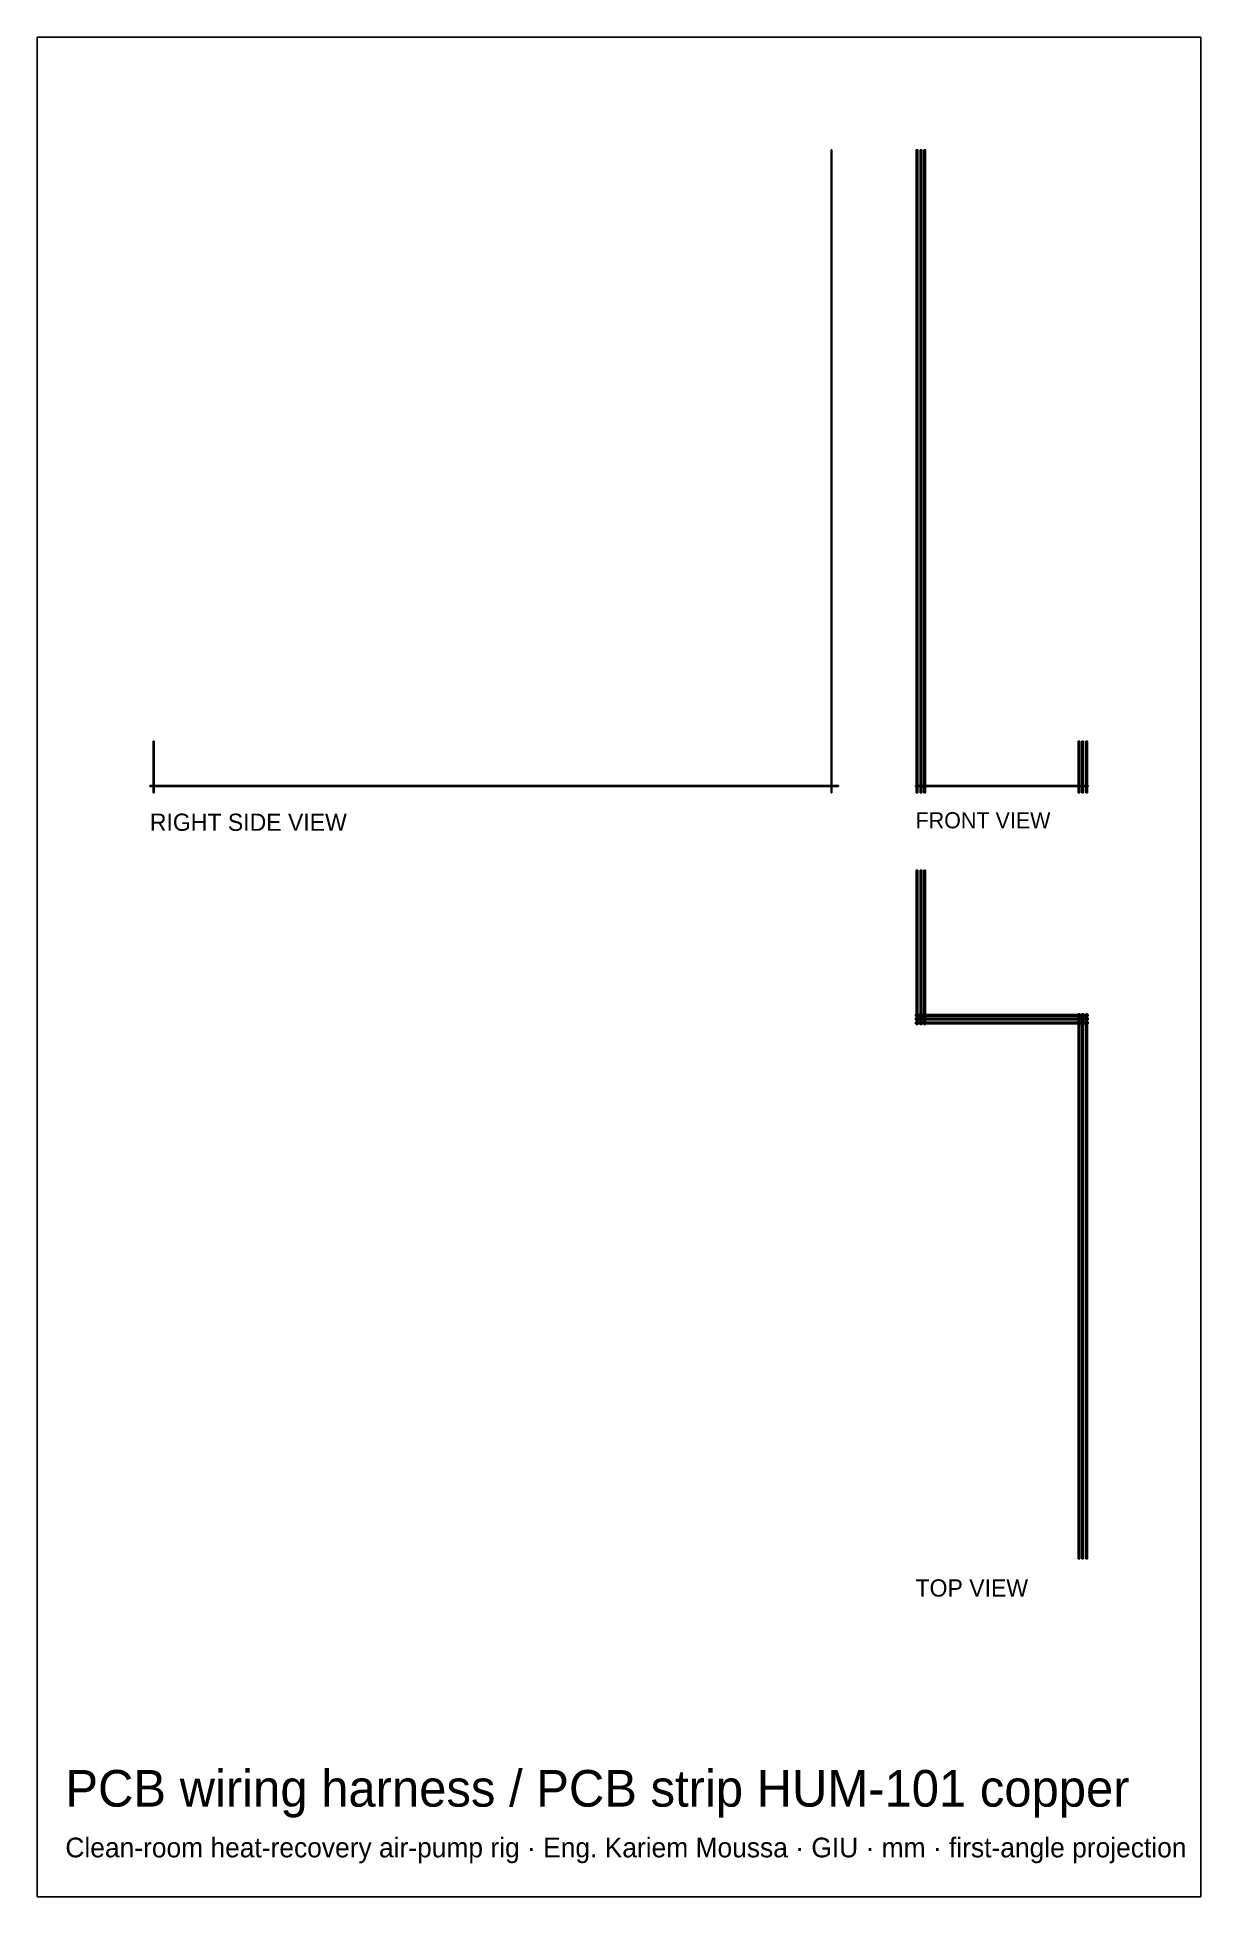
# Model space of a CAD drawing. Header units: millimetres. Extents: x -593 to -103, y -459 to 324.
import ezdxf

# ---------------------------------------------------------------- set-up
doc = ezdxf.new("R2010")
doc.units = ezdxf.units.MM
for name, color, linetype in [('BORDER', 7, 'Continuous'), ('HIDDEN', 8, 'Continuous'), ('TEXT', 5, 'Continuous'), ('VISIBLE', 7, 'Continuous')]:
    doc.layers.add(name, color=color, linetype=linetype)

msp = doc.modelspace()

# ---------------------------------------------------------------- linework, layer by layer
at = {"layer": 'BORDER'}
msp.add_lwpolyline([(-593.0139, -459.4648), (-102.8845, -459.4648), (-102.8845, 323.7155), (-593.0139, 323.7155)], close=True, dxfattribs=at)
at = {"layer": 'HIDDEN'}
for points in [[(-258.2984, 276.25), (-258.6484, 276.25)], [(-258.6484, 5.43), (-258.6484, 276.25)], [(-258.2984, 276.25), (-258.6484, 276.25)], [(-258.6484, 5.43), (-258.6484, 276.25)], [(-258.2984, 276.25), (-258.6484, 276.25)], [(-258.6484, 5.43), (-258.6484, 276.25)], [(-258.2984, 276.25), (-258.6484, 276.25)], [(-258.6484, 5.43), (-258.6484, 276.25)], [(-258.2984, 276.25), (-258.6484, 276.25)], [(-258.6484, 5.43), (-258.6484, 276.25)], [(-258.2984, 5.43), (-258.2984, 276.25)], [(-258.2984, 5.43), (-258.2984, 276.25)], [(-258.2984, 5.43), (-258.2984, 276.25)], [(-258.2984, 5.43), (-258.2984, 276.25)], [(-258.2984, 5.43), (-258.2984, 276.25)], [(-222.75, 276.25), (-222.05, 276.25)], [(-222.75, 5.43), (-222.75, 276.25)], [(-222.05, 5.43), (-222.05, 276.25)], [(-221.15, 276.25), (-220.45, 276.25)], [(-221.15, 5.43), (-221.15, 276.25)], [(-220.45, 5.43), (-220.45, 276.25)], [(-219.55, 276.25), (-218.85, 276.25)], [(-219.55, 5.43), (-219.55, 276.25)], [(-218.85, 5.43), (-218.85, 276.25)], [(-543.7984, 27.3), (-544.1484, 27.3)], [(-544.1484, 5.43), (-544.1484, 27.3)], [(-543.7984, 27.3), (-544.1484, 27.3)], [(-544.1484, 5.43), (-544.1484, 27.3)], [(-543.7984, 27.3), (-544.1484, 27.3)], [(-544.1484, 5.43), (-544.1484, 27.3)], [(-543.7984, 27.3), (-544.1484, 27.3)], [(-544.1484, 5.43), (-544.1484, 27.3)], [(-543.7984, 27.3), (-544.1484, 27.3)], [(-544.1484, 5.43), (-544.1484, 27.3)], [(-543.7984, 5.43), (-543.7984, 27.3)], [(-543.7984, 5.43), (-543.7984, 27.3)], [(-543.7984, 5.43), (-543.7984, 27.3)], [(-543.7984, 5.43), (-543.7984, 27.3)], [(-543.7984, 5.43), (-543.7984, 27.3)], [(-154.55, 27.3), (-153.85, 27.3)], [(-154.55, 5.43), (-154.55, 27.3)], [(-153.85, 5.43), (-153.85, 27.3)], [(-152.95, 27.3), (-152.25, 27.3)], [(-152.95, 5.43), (-152.95, 27.3)], [(-152.25, 5.43), (-152.25, 27.3)], [(-151.35, 27.3), (-150.65, 27.3)], [(-151.35, 5.43), (-151.35, 27.3)], [(-150.65, 5.43), (-150.65, 27.3)], [(-316.0484, 8.53), (-545.5484, 8.53)], [(-545.5484, 8.18), (-545.5484, 8.53)], [(-316.0484, 8.53), (-545.5484, 8.53)], [(-545.5484, 8.18), (-545.5484, 8.53)], [(-316.0484, 8.53), (-545.5484, 8.53)], [(-545.5484, 8.18), (-545.5484, 8.53)], [(-316.0484, 8.53), (-545.5484, 8.53)], [(-545.5484, 8.18), (-545.5484, 8.53)], [(-316.0484, 8.53), (-545.5484, 8.53)], [(-545.5484, 8.18), (-545.5484, 8.53)], [(-316.0484, 8.18), (-545.5484, 8.18)], [(-316.0484, 8.18), (-545.5484, 8.18)], [(-316.0484, 8.18), (-545.5484, 8.18)], [(-316.0484, 8.18), (-545.5484, 8.18)], [(-316.0484, 8.18), (-545.5484, 8.18)], [(-255.5484, 8.53), (-320.5484, 8.53)], [(-320.5484, 8.18), (-320.5484, 8.53)], [(-255.5484, 8.53), (-320.5484, 8.53)], [(-320.5484, 8.18), (-320.5484, 8.53)], [(-255.5484, 8.53), (-320.5484, 8.53)], [(-320.5484, 8.18), (-320.5484, 8.53)], [(-255.5484, 8.53), (-320.5484, 8.53)], [(-320.5484, 8.18), (-320.5484, 8.53)], [(-316.0484, 8.53), (-320.5484, 8.53)], [(-320.5484, 8.18), (-320.5484, 8.53)], [(-255.5484, 8.53), (-320.5484, 8.53)], [(-320.5484, 8.18), (-320.5484, 8.53)], [(-255.5484, 8.18), (-320.5484, 8.18)], [(-255.5484, 8.18), (-320.5484, 8.18)], [(-255.5484, 8.18), (-320.5484, 8.18)], [(-255.5484, 8.18), (-320.5484, 8.18)], [(-316.0484, 8.18), (-320.5484, 8.18)], [(-255.5484, 8.18), (-320.5484, 8.18)], [(-319.5484, 8.53), (-320.2484, 8.53)], [(-320.2484, 8.18), (-320.2484, 8.53)], [(-319.5484, 8.18), (-320.2484, 8.18)], [(-319.5484, 8.18), (-319.5484, 8.53)], [(-317.9484, 8.53), (-318.6484, 8.53)], [(-318.6484, 8.18), (-318.6484, 8.53)], [(-317.9484, 8.18), (-318.6484, 8.18)], [(-317.9484, 8.18), (-317.9484, 8.53)], [(-316.3484, 8.53), (-317.0484, 8.53)], [(-317.0484, 8.18), (-317.0484, 8.53)], [(-316.3484, 8.18), (-317.0484, 8.18)], [(-316.3484, 8.18), (-316.3484, 8.53)], [(-316.0484, 8.18), (-316.0484, 8.53)], [(-316.0484, 8.18), (-316.0484, 8.53)], [(-316.0484, 8.18), (-316.0484, 8.53)], [(-316.0484, 8.18), (-316.0484, 8.53)], [(-316.0484, 8.18), (-316.0484, 8.53)], [(-255.5484, 8.18), (-255.5484, 8.53)], [(-255.5484, 8.18), (-255.5484, 8.53)], [(-255.5484, 8.18), (-255.5484, 8.53)], [(-255.5484, 8.18), (-255.5484, 8.53)], [(-255.5484, 8.18), (-255.5484, 8.53)], [(-223.05, 8.53), (-150.35, 8.53)], [(-223.05, 8.53), (-150.35, 8.53)], [(-223.05, 8.18), (-223.05, 8.53)], [(-223.05, 8.18), (-223.05, 8.53)], [(-223.05, 8.53), (-150.35, 8.53)], [(-223.05, 8.53), (-150.35, 8.53)], [(-223.05, 8.18), (-223.05, 8.53)], [(-223.05, 8.18), (-223.05, 8.53)], [(-223.05, 8.53), (-150.35, 8.53)], [(-223.05, 8.18), (-223.05, 8.53)], [(-223.05, 8.18), (-150.35, 8.18)], [(-223.05, 8.18), (-150.35, 8.18)], [(-223.05, 8.18), (-150.35, 8.18)], [(-223.05, 8.18), (-150.35, 8.18)], [(-223.05, 8.18), (-150.35, 8.18)], [(-222.75, 8.18), (-222.75, 8.53)], [(-222.75, 8.53), (-222.05, 8.53)], [(-222.75, 8.18), (-222.75, 8.53)], [(-222.75, 8.18), (-222.05, 8.18)], [(-222.05, 8.18), (-222.05, 8.53)], [(-222.05, 8.18), (-222.05, 8.53)], [(-221.15, 8.18), (-221.15, 8.53)], [(-221.15, 8.53), (-220.45, 8.53)], [(-221.15, 8.18), (-221.15, 8.53)], [(-221.15, 8.18), (-220.45, 8.18)], [(-220.45, 8.18), (-220.45, 8.53)], [(-220.45, 8.18), (-220.45, 8.53)], [(-219.55, 8.18), (-219.55, 8.53)], [(-219.55, 8.53), (-218.85, 8.53)], [(-219.55, 8.18), (-219.55, 8.53)], [(-219.55, 8.18), (-218.85, 8.18)], [(-218.85, 8.18), (-218.85, 8.53)], [(-218.85, 8.18), (-218.85, 8.53)], [(-154.55, 8.53), (-153.85, 8.53)], [(-154.55, 8.53), (-153.85, 8.53)], [(-154.55, 8.18), (-154.55, 8.53)], [(-154.55, 8.18), (-153.85, 8.18)], [(-154.55, 8.18), (-153.85, 8.18)], [(-153.85, 8.18), (-153.85, 8.53)], [(-152.95, 8.53), (-152.25, 8.53)], [(-152.95, 8.53), (-152.25, 8.53)], [(-152.95, 8.18), (-152.95, 8.53)], [(-152.95, 8.18), (-152.25, 8.18)], [(-152.95, 8.18), (-152.25, 8.18)], [(-152.25, 8.18), (-152.25, 8.53)], [(-151.35, 8.53), (-150.65, 8.53)], [(-151.35, 8.53), (-150.65, 8.53)], [(-151.35, 8.18), (-151.35, 8.53)], [(-151.35, 8.18), (-150.65, 8.18)], [(-151.35, 8.18), (-150.65, 8.18)], [(-150.65, 8.18), (-150.65, 8.53)], [(-150.35, 8.18), (-150.35, 8.53)], [(-150.35, 8.18), (-150.35, 8.53)], [(-150.35, 8.18), (-150.35, 8.53)], [(-150.35, 8.18), (-150.35, 8.53)], [(-150.35, 8.18), (-150.35, 8.53)], [(-543.7984, 5.43), (-544.1484, 5.43)], [(-543.7984, 5.43), (-544.1484, 5.43)], [(-543.7984, 5.43), (-544.1484, 5.43)], [(-543.7984, 5.43), (-544.1484, 5.43)], [(-543.7984, 5.43), (-544.1484, 5.43)], [(-258.2984, 5.43), (-258.6484, 5.43)], [(-258.2984, 5.43), (-258.6484, 5.43)], [(-258.2984, 5.43), (-258.6484, 5.43)], [(-258.2984, 5.43), (-258.6484, 5.43)], [(-258.2984, 5.43), (-258.6484, 5.43)], [(-222.75, 5.43), (-222.05, 5.43)], [(-221.15, 5.43), (-220.45, 5.43)], [(-219.55, 5.43), (-218.85, 5.43)], [(-154.55, 5.43), (-153.85, 5.43)], [(-152.95, 5.43), (-152.25, 5.43)], [(-151.35, 5.43), (-150.65, 5.43)], [(-222.75, -27.0684), (-222.05, -27.0684)], [(-222.75, -27.0684), (-222.75, -92.0684)], [(-222.75, -29.8184), (-222.05, -29.8184)], [(-222.75, -29.8184), (-222.75, -30.1684)], [(-222.75, -30.1684), (-222.05, -30.1684)], [(-222.05, -27.0684), (-222.05, -92.0684)], [(-222.05, -29.8184), (-222.05, -30.1684)], [(-221.15, -27.0684), (-220.45, -27.0684)], [(-221.15, -27.0684), (-221.15, -92.0684)], [(-221.15, -29.8184), (-220.45, -29.8184)], [(-221.15, -29.8184), (-221.15, -30.1684)], [(-221.15, -30.1684), (-220.45, -30.1684)], [(-220.45, -27.0684), (-220.45, -92.0684)], [(-220.45, -29.8184), (-220.45, -30.1684)], [(-219.55, -27.0684), (-218.85, -27.0684)], [(-219.55, -27.0684), (-219.55, -92.0684)], [(-219.55, -29.8184), (-218.85, -29.8184)], [(-219.55, -29.8184), (-219.55, -30.1684)], [(-219.55, -30.1684), (-218.85, -30.1684)], [(-218.85, -27.0684), (-218.85, -92.0684)], [(-218.85, -29.8184), (-218.85, -30.1684)], [(-223.05, -87.8684), (-150.35, -87.8684)], [(-223.05, -87.8684), (-223.05, -88.5684)], [(-223.05, -88.5684), (-150.35, -88.5684)], [(-223.05, -89.4684), (-150.35, -89.4684)], [(-223.05, -89.4684), (-223.05, -90.1684)], [(-223.05, -90.1684), (-150.35, -90.1684)], [(-223.05, -91.0684), (-150.35, -91.0684)], [(-223.05, -91.0684), (-223.05, -91.7684)], [(-223.05, -91.7684), (-150.35, -91.7684)], [(-222.75, -92.0684), (-222.05, -92.0684)], [(-221.15, -92.0684), (-220.45, -92.0684)], [(-219.55, -92.0684), (-218.85, -92.0684)], [(-154.55, -87.5684), (-153.85, -87.5684)], [(-154.55, -87.5684), (-154.55, -317.0684)], [(-153.85, -87.5684), (-153.85, -317.0684)], [(-152.95, -87.5684), (-152.25, -87.5684)], [(-152.95, -87.5684), (-152.95, -317.0684)], [(-152.25, -87.5684), (-152.25, -317.0684)], [(-151.35, -87.5684), (-150.65, -87.5684)], [(-151.35, -87.5684), (-151.35, -317.0684)], [(-150.65, -87.5684), (-150.65, -317.0684)], [(-150.35, -87.8684), (-150.35, -88.5684)], [(-150.35, -89.4684), (-150.35, -90.1684)], [(-150.35, -91.0684), (-150.35, -91.7684)], [(-154.55, -315.3184), (-153.85, -315.3184)], [(-154.55, -315.3184), (-154.55, -315.6684)], [(-154.55, -315.6684), (-153.85, -315.6684)], [(-154.55, -317.0684), (-153.85, -317.0684)], [(-153.85, -315.3184), (-153.85, -315.6684)], [(-152.95, -315.3184), (-152.25, -315.3184)], [(-152.95, -315.3184), (-152.95, -315.6684)], [(-152.95, -315.6684), (-152.25, -315.6684)], [(-152.95, -317.0684), (-152.25, -317.0684)], [(-152.25, -315.3184), (-152.25, -315.6684)], [(-151.35, -315.3184), (-150.65, -315.3184)], [(-151.35, -315.3184), (-151.35, -315.6684)], [(-151.35, -315.6684), (-150.65, -315.6684)], [(-151.35, -317.0684), (-150.65, -317.0684)], [(-150.65, -315.3184), (-150.65, -315.6684)]]:
    msp.add_lwpolyline(points, dxfattribs=at)
at = {"layer": 'VISIBLE'}
for points in [[(-258.2984, 276.25), (-258.6484, 276.25)], [(-258.6484, 5.43), (-258.6484, 276.25)], [(-258.2984, 5.43), (-258.2984, 276.25)], [(-222.75, 276.25), (-222.05, 276.25)], [(-222.75, 8.53), (-222.75, 276.25)], [(-222.05, 8.53), (-222.05, 276.25)], [(-221.15, 276.25), (-220.45, 276.25)], [(-221.15, 8.53), (-221.15, 276.25)], [(-220.45, 8.53), (-220.45, 276.25)], [(-219.55, 276.25), (-218.85, 276.25)], [(-219.55, 8.53), (-219.55, 276.25)], [(-218.85, 8.53), (-218.85, 276.25)], [(-543.7984, 27.3), (-544.1484, 27.3)], [(-544.1484, 5.43), (-544.1484, 27.3)], [(-543.7984, 5.43), (-543.7984, 27.3)], [(-154.55, 27.3), (-153.85, 27.3)], [(-154.55, 5.43), (-154.55, 27.3)], [(-153.85, 5.43), (-153.85, 27.3)], [(-152.95, 27.3), (-152.25, 27.3)], [(-152.95, 5.43), (-152.95, 27.3)], [(-152.25, 5.43), (-152.25, 27.3)], [(-151.35, 27.3), (-150.65, 27.3)], [(-151.35, 5.43), (-151.35, 27.3)], [(-150.65, 5.43), (-150.65, 27.3)], [(-316.0484, 8.53), (-545.5484, 8.53)], [(-545.5484, 8.18), (-545.5484, 8.53)], [(-316.0484, 8.18), (-545.5484, 8.18)], [(-319.5484, 8.53), (-320.2484, 8.53)], [(-320.2484, 8.18), (-320.2484, 8.53)], [(-319.5484, 8.18), (-320.2484, 8.18)], [(-319.5484, 8.18), (-319.5484, 8.53)], [(-317.9484, 8.53), (-318.6484, 8.53)], [(-318.6484, 8.18), (-318.6484, 8.53)], [(-317.9484, 8.18), (-318.6484, 8.18)], [(-317.9484, 8.18), (-317.9484, 8.53)], [(-316.3484, 8.53), (-317.0484, 8.53)], [(-317.0484, 8.18), (-317.0484, 8.53)], [(-316.3484, 8.18), (-317.0484, 8.18)], [(-316.3484, 8.18), (-316.3484, 8.53)], [(-255.5484, 8.53), (-316.0484, 8.53)], [(-316.0484, 8.18), (-316.0484, 8.53)], [(-255.5484, 8.18), (-316.0484, 8.18)], [(-255.5484, 8.18), (-255.5484, 8.53)], [(-223.05, 8.53), (-154.55, 8.53)], [(-223.05, 8.18), (-223.05, 8.53)], [(-223.05, 8.18), (-154.55, 8.18)], [(-222.75, 8.53), (-222.05, 8.53)], [(-222.75, 8.18), (-222.75, 8.53)], [(-222.75, 5.43), (-222.75, 8.18)], [(-222.75, 8.18), (-222.05, 8.18)], [(-222.05, 8.18), (-222.05, 8.53)], [(-222.05, 5.43), (-222.05, 8.18)], [(-221.15, 8.53), (-220.45, 8.53)], [(-221.15, 8.18), (-221.15, 8.53)], [(-221.15, 5.43), (-221.15, 8.18)], [(-221.15, 8.18), (-220.45, 8.18)], [(-220.45, 8.18), (-220.45, 8.53)], [(-220.45, 5.43), (-220.45, 8.18)], [(-219.55, 8.53), (-218.85, 8.53)], [(-219.55, 8.18), (-219.55, 8.53)], [(-219.55, 5.43), (-219.55, 8.18)], [(-219.55, 8.18), (-218.85, 8.18)], [(-218.85, 8.18), (-218.85, 8.53)], [(-218.85, 5.43), (-218.85, 8.18)], [(-154.55, 8.53), (-153.85, 8.53)], [(-154.55, 8.18), (-154.55, 8.53)], [(-154.55, 8.18), (-153.85, 8.18)], [(-153.85, 8.53), (-152.95, 8.53)], [(-153.85, 8.18), (-153.85, 8.53)], [(-153.85, 8.18), (-152.95, 8.18)], [(-152.95, 8.53), (-152.25, 8.53)], [(-152.95, 8.18), (-152.95, 8.53)], [(-152.95, 8.18), (-152.25, 8.18)], [(-152.25, 8.53), (-151.35, 8.53)], [(-152.25, 8.18), (-152.25, 8.53)], [(-152.25, 8.18), (-151.35, 8.18)], [(-151.35, 8.53), (-150.65, 8.53)], [(-151.35, 8.18), (-151.35, 8.53)], [(-151.35, 8.18), (-150.65, 8.18)], [(-150.65, 8.53), (-150.35, 8.53)], [(-150.65, 8.18), (-150.65, 8.53)], [(-150.65, 8.18), (-150.35, 8.18)], [(-150.35, 8.18), (-150.35, 8.53)], [(-543.7984, 5.43), (-544.1484, 5.43)], [(-258.2984, 5.43), (-258.6484, 5.43)], [(-222.75, 5.43), (-222.05, 5.43)], [(-221.15, 5.43), (-220.45, 5.43)], [(-219.55, 5.43), (-218.85, 5.43)], [(-154.55, 5.43), (-153.85, 5.43)], [(-152.95, 5.43), (-152.25, 5.43)], [(-151.35, 5.43), (-150.65, 5.43)], [(-222.75, -27.0684), (-222.05, -27.0684)], [(-222.75, -27.0684), (-222.75, -92.0684)], [(-222.75, -29.8184), (-222.05, -29.8184)], [(-222.75, -29.8184), (-222.75, -30.1684)], [(-222.75, -30.1684), (-222.05, -30.1684)], [(-222.05, -27.0684), (-222.05, -92.0684)], [(-222.05, -29.8184), (-222.05, -30.1684)], [(-221.15, -27.0684), (-220.45, -27.0684)], [(-221.15, -27.0684), (-221.15, -92.0684)], [(-221.15, -29.8184), (-220.45, -29.8184)], [(-221.15, -29.8184), (-221.15, -30.1684)], [(-221.15, -30.1684), (-220.45, -30.1684)], [(-220.45, -27.0684), (-220.45, -92.0684)], [(-220.45, -29.8184), (-220.45, -30.1684)], [(-219.55, -27.0684), (-218.85, -27.0684)], [(-219.55, -27.0684), (-219.55, -92.0684)], [(-219.55, -29.8184), (-218.85, -29.8184)], [(-219.55, -29.8184), (-219.55, -30.1684)], [(-219.55, -30.1684), (-218.85, -30.1684)], [(-218.85, -27.0684), (-218.85, -92.0684)], [(-218.85, -29.8184), (-218.85, -30.1684)], [(-223.05, -87.8684), (-150.35, -87.8684)], [(-223.05, -87.8684), (-223.05, -88.5684)], [(-223.05, -88.5684), (-150.35, -88.5684)], [(-223.05, -89.4684), (-150.35, -89.4684)], [(-223.05, -89.4684), (-223.05, -90.1684)], [(-223.05, -90.1684), (-150.35, -90.1684)], [(-223.05, -91.0684), (-150.35, -91.0684)], [(-223.05, -91.0684), (-223.05, -91.7684)], [(-223.05, -91.7684), (-150.35, -91.7684)], [(-222.75, -92.0684), (-222.05, -92.0684)], [(-221.15, -92.0684), (-220.45, -92.0684)], [(-219.55, -92.0684), (-218.85, -92.0684)], [(-154.55, -87.5684), (-153.85, -87.5684)], [(-154.55, -87.5684), (-154.55, -317.0684)], [(-153.85, -87.5684), (-153.85, -317.0684)], [(-152.95, -87.5684), (-152.25, -87.5684)], [(-152.95, -87.5684), (-152.95, -317.0684)], [(-152.25, -87.5684), (-152.25, -317.0684)], [(-151.35, -87.5684), (-150.65, -87.5684)], [(-151.35, -87.5684), (-151.35, -317.0684)], [(-150.65, -87.5684), (-150.65, -317.0684)], [(-150.35, -87.8684), (-150.35, -88.5684)], [(-150.35, -89.4684), (-150.35, -90.1684)], [(-150.35, -91.0684), (-150.35, -91.7684)], [(-154.55, -315.3184), (-153.85, -315.3184)], [(-154.55, -315.3184), (-154.55, -315.6684)], [(-154.55, -315.6684), (-153.85, -315.6684)], [(-154.55, -317.0684), (-153.85, -317.0684)], [(-153.85, -315.3184), (-153.85, -315.6684)], [(-152.95, -315.3184), (-152.25, -315.3184)], [(-152.95, -315.3184), (-152.95, -315.6684)], [(-152.95, -315.6684), (-152.25, -315.6684)], [(-152.95, -317.0684), (-152.25, -317.0684)], [(-152.25, -315.3184), (-152.25, -315.6684)], [(-151.35, -315.3184), (-150.65, -315.3184)], [(-151.35, -315.3184), (-151.35, -315.6684)], [(-151.35, -315.6684), (-150.65, -315.6684)], [(-151.35, -317.0684), (-150.65, -317.0684)], [(-150.65, -315.3184), (-150.65, -315.6684)]]:
    msp.add_lwpolyline(points, dxfattribs=at)

# ---------------------------------------------------------------- texts
at = {"layer": 'TEXT'}
for s, height, p in [('RIGHT SIDE VIEW', 7.25, (-545.5484, -10.52)), ('FRONT VIEW', 6.7705, (-223.05, -9.4651)), ('TOP VIEW', 7.25, (-223.05, -333.0184)), ('PCB wiring harness / PCB strip HUM-101 copper', 15.426278, (-581.1475, -421.4924)), ('Clean-room heat-recovery air-pump rig · Eng. Kariem Moussa · GIU · mm · first-angle projection', 8.306458, (-581.1475, -442.8519))]:
    msp.add_text(s, height=height, dxfattribs=at).set_placement(p)

doc.saveas('drawing.dxf')
